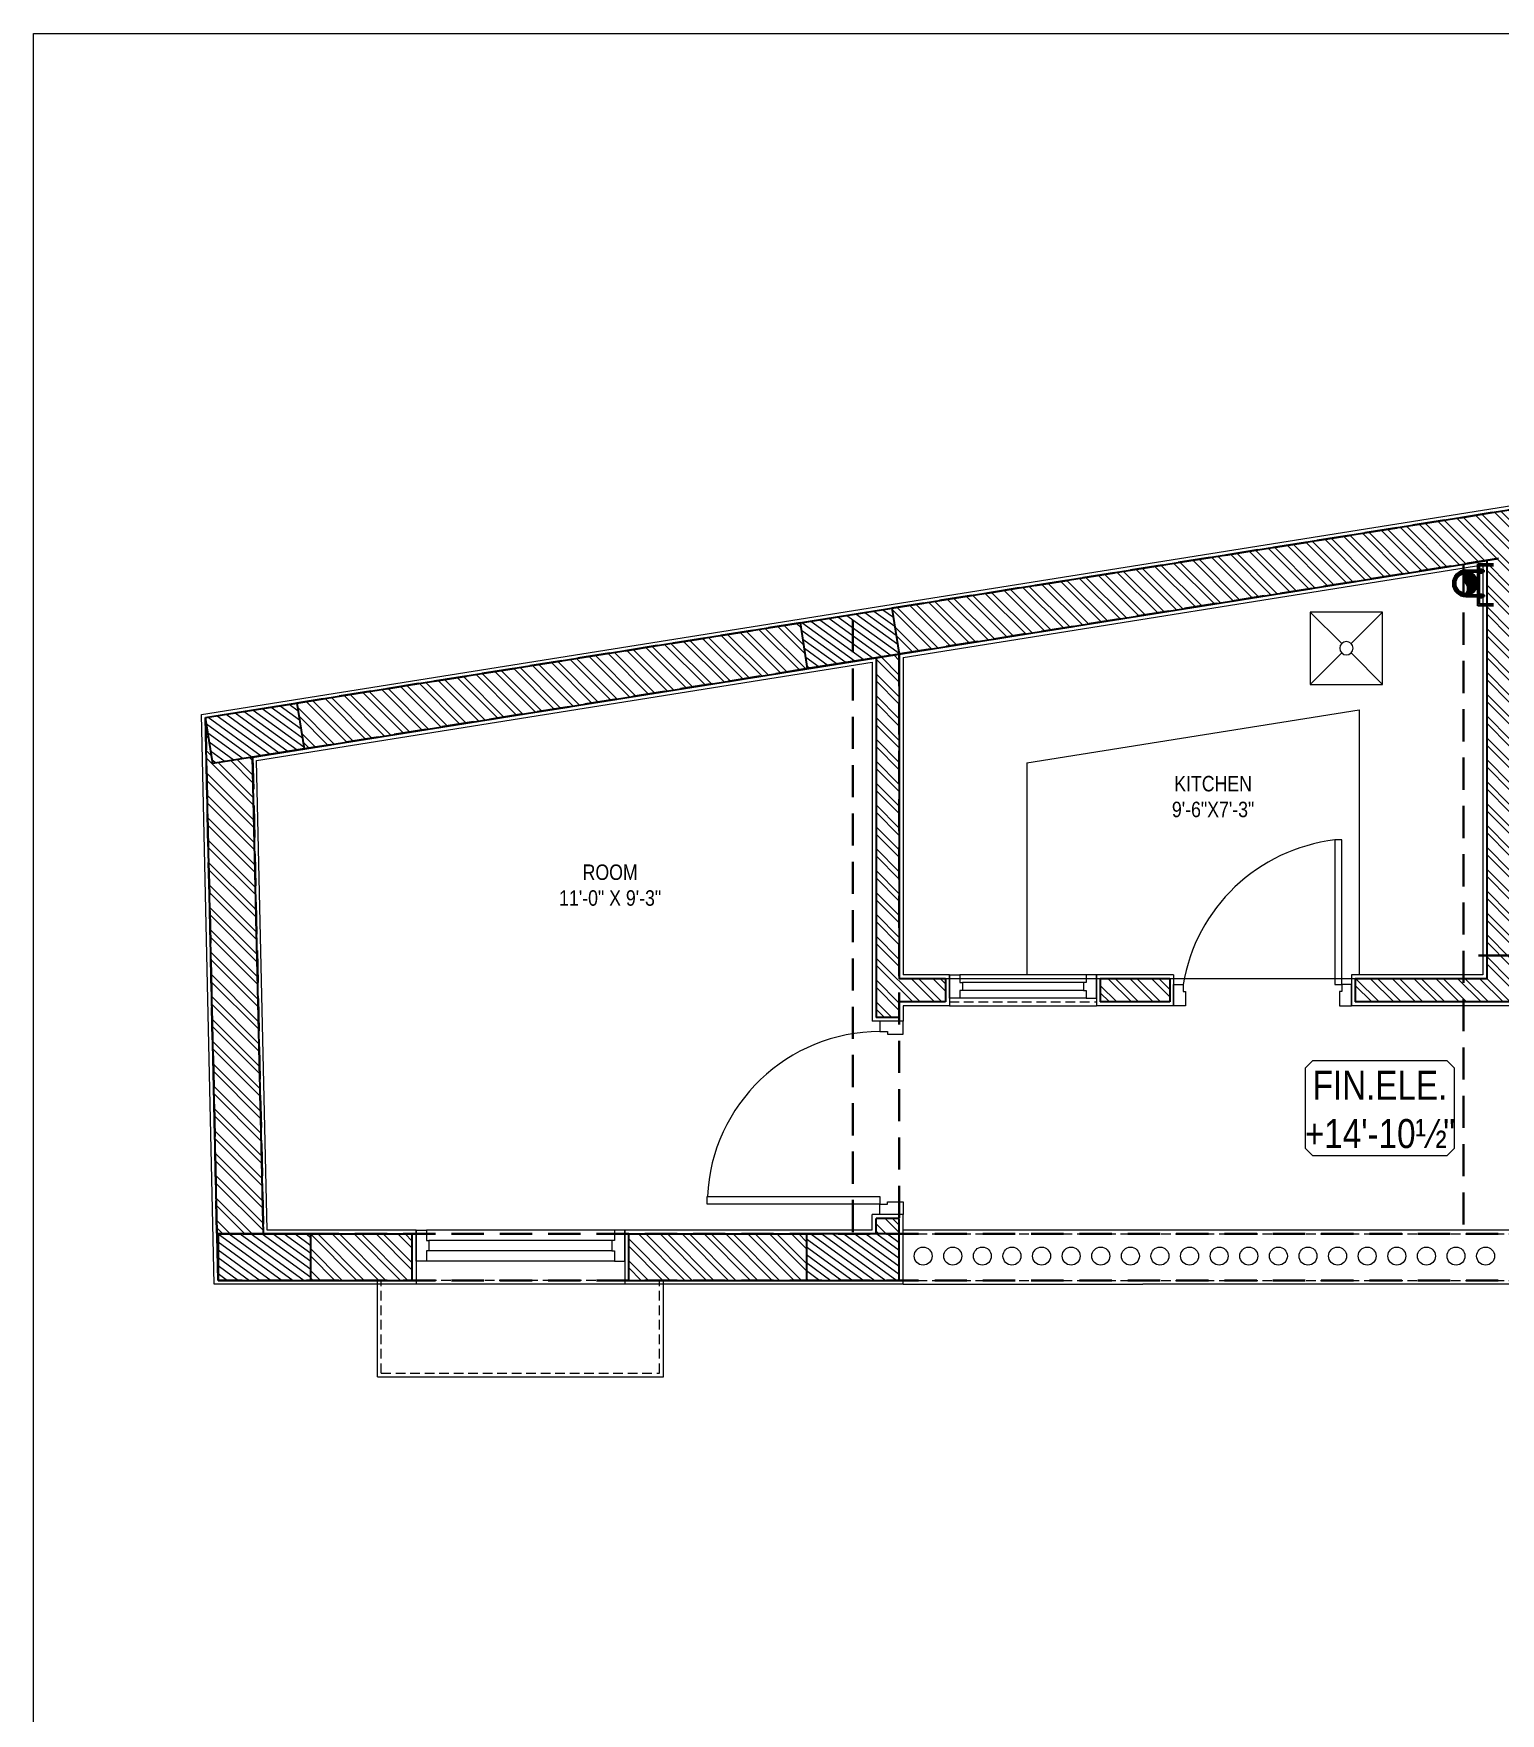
# Model space of a CAD drawing. Header units: inches. Extents: x -189347 to -188565, y -48525 to -47011.
# Drawn here: x -189346.7 to -189062, y -47336.4 to -47010.5 of the extents above; entities that cross this region are included whole.
import ezdxf

# ---------------------------------------------------------------- set-up
doc = ezdxf.new("R2010")
doc.units = ezdxf.units.IN
doc.header["$LTSCALE"] = 25
doc.header["$MEASUREMENT"] = 0
doc.linetypes.add('DASHED2', pattern=[0.375, 0.25, -0.125])
doc.layers.get('0').update_dxf_attribs({"lineweight": 0})
for name, color, linetype, lineweight in [('COLUMN', 1, 'Continuous', 30), ('COLUMNHATCH', 8, 'Continuous', 0), ('CWS', 180, 'Continuous', 18), ('elevation', 6, 'Continuous', 9), ('hidden', 7, 'DASHED2', 5), ('LVL.', 214, 'Continuous', 13), ('PLASTER LINE', 1, 'Continuous', 5), ('PP--BEAM', 104, 'DASHED2', 40), ('PP-KITCHEN 1', 5, 'Continuous', 9), ('PP-OUTER', 180, 'Continuous', 18), ('PP-WALL', 7, 'Continuous', 30), ('SANITARY', 212, 'Continuous', 5), ('sechatch', 8, 'Continuous', 0), ('SH - ANGLE SUPPORT', 7, 'Continuous', 30), ('TEXT', 7, 'Continuous', 13), ('WIN', 22, 'Continuous', 0), ('wwp', 3, 'Continuous', 20)]:
    doc.layers.add(name, color=color, linetype=linetype, lineweight=lineweight)
doc.layers.add('SH- WWP', color=92, linetype='Continuous')
doc.styles.add('RAJ', font='Arial Narrow.ttf')
pattern_1 = [(144.0500546287213, (1408.373703062563, -2979.542852115163), (-0.7338478202626239, -1.011912731758918), [])]

# ---------------------------------------------------------------- blocks, each defined once
blk = doc.blocks.new('BGJ')
at = {"layer": 'SANITARY', "ltscale": 30}
for p, q in [((-182139.6266203189, -47404.21461824173), (-182133.539386323, -47410.30185223762)), ((-182139.6266203189, -47404.21461824172), (-182133.539386323, -47410.3018522376)), ((-182125.6266203189, -47404.21461824173), (-182131.7138543147, -47410.30185223762)), ((-182125.6266203189, -47404.21461824172), (-182131.7138543148, -47410.3018522376)), ((-182133.539386323, -47412.12738424584), (-182139.6266203189, -47418.21461824172)), ((-182133.539386323, -47412.12738424584), (-182139.6266203189, -47418.21461824172)), ((-182131.7138543147, -47412.12738424584), (-182125.6266203189, -47418.21461824172)), ((-182131.7138543148, -47412.12738424584), (-182125.6266203189, -47418.21461824172))]:
    blk.add_line(p, q, dxfattribs=at)
for points in [[(-182139.6266203189, -47404.21461824173), (-182125.6266203189, -47404.21461824173), (-182125.6266203189, -47418.21461824172), (-182139.6266203189, -47418.21461824172)], [(-182139.6266203189, -47404.21461824172), (-182125.6266203189, -47404.21461824172), (-182125.6266203189, -47418.21461824172), (-182139.6266203189, -47418.21461824172)]]:
    blk.add_lwpolyline(points, close=True, dxfattribs=at)
for centre in [(-182132.6266203189, -47411.21461824173), (-182132.6266203189, -47411.21461824172)]:
    blk.add_circle(centre, 1.290846062300261, dxfattribs=at)
blk = doc.blocks.new('door')
at = {"layer": 'WIN'}
for points in [[(-188890.4491238233, -47194.61745093694), (-188890.4491238233, -47164.11745093689), (-188891.9491238233, -47164.11745093689), (-188891.9491238233, -47194.61745093694)], [(-188925.9491238234, -47194.61745093905), (-188923.9491238234, -47194.61745093905), (-188923.9491238234, -47196.11745093905), (-188923.4491238235, -47196.11745093905), (-188923.4491238235, -47199.11745093911), (-188923.9491238234, -47199.11745093911), (-188923.9491238234, -47199.11745093911), (-188925.9491238234, -47199.11745093911)], [(-188888.4491238233, -47194.61745093694), (-188890.4491238233, -47194.61745093694), (-188890.4491238233, -47196.11745093694), (-188890.9491238233, -47196.11745093694), (-188890.9491238233, -47199.11745093697), (-188890.4491238233, -47199.11745093697), (-188890.4491238233, -47199.11745093697), (-188888.4491238233, -47199.11745093697)]]:
    blk.add_lwpolyline(points, close=True, dxfattribs=at)
blk.add_arc((-188887.6496071034, -47200.7008141754), 36.80573626990833, 96.70840820480994, 170.4863239469555, dxfattribs=at)
blk = doc.blocks.new('*X11')
at = {"color": 0}
for p, q in [((113.6040440224238, 341.4692042597887), (113.7240518539459, 341.5892120913109)), ((113.7279130090329, 341.4162965511011), (114.3176786467903, 342.0060621888587)), ((113.8423566890578, 341.3539635358294), (114.318169125598, 341.8297759723697)), ((113.9481308900426, 341.2829610415177), (114.3186596044057, 341.6534897558808)), ((114.0456951115147, 341.2037485676931), (114.3191500832134, 341.4772035393918)), ((114.1352787081868, 341.1165554690687), (114.3196405620211, 341.3009173229029)), ((114.2169109186877, 341.0214109842728), (114.3201310408288, 341.1246311064139)), ((114.2904245531791, 340.9181479234677), (114.3206215196365, 340.948344889925))]:
    blk.add_line(p, q, dxfattribs=at)
blk = doc.blocks.new('wwp')
at = {"layer": 'SH- WWP', "lineweight": 30}
h = blk.add_hatch(color=256, dxfattribs=at)
edge = h.paths.add_edge_path()
edge.add_ellipse((-188963.3754563629, -47122.30950436633), major_axis=(1.131884257421873, -1.131884257421873), ratio=1, start_angle=96.33861705337148, end_angle=173.6613829472612, ccw=False)
edge.add_ellipse((-188964.3754563629, -47121.05957479056), major_axis=(-1.414213562374951, -1.414213562374951), ratio=0.9999999999973742, start_angle=-44.99999999948568, end_angle=134.9999999993352, ccw=False)
edge.add_ellipse((-188965.3754563629, -47119.80964521479), major_axis=(-1.131884257421873, -1.131884257421873), ratio=1, start_angle=6.338617053256482, end_angle=83.6613829472612)
at = {"layer": 'SH - ANGLE SUPPORT'}
for p, q in [((-188966.945100589, -47121.00102040143, -967.949206592016), (-188966.9451005889, -47123.36744830938, -967.949206592016)), ((-188966.9451005889, -47121.7496627559, -967.949206592016), (-188966.625100589, -47121.7496627559, -967.949206592016)), ((-188966.945100589, -47121.7496627559, -967.949206592016), (-188966.625100589, -47121.7496627559, -967.949206592016)), ((-188966.6154823462, -47122.23079238151, -967.949206592016), (-188966.9354823462, -47122.23079238151, -967.949206592016)), ((-188966.6154823462, -47122.23079238151, -967.949206592016), (-188966.9354823462, -47122.23079238151, -967.949206592016)), ((-188966.625100589, -47121.0768013093, -967.949206592016), (-188966.625100589, -47123.36744830938, -967.949206592016)), ((-188962.1354531934, -47122.23079238151, -967.949206592016), (-188961.8154531934, -47122.23079238151, -967.949206592016)), ((-188962.1258349506, -47121.0768013093, -967.949206592016), (-188962.1258349506, -47123.36744830938, -967.949206592016)), ((-188961.8058349506, -47121.7496627559, -967.949206592016), (-188962.1258349506, -47121.7496627559, -967.949206592016)), ((-188961.8058349506, -47121.00102040143, -967.949206592016), (-188961.8058349507, -47123.36744830938, -967.949206592016)), ((-188967.1687652276, -47123.66238844802, -967.949206592016), (-188967.1687652276, -47123.72282921278, -967.949206592016)), ((-188967.1687652276, -47123.72282921278, -967.949206592016), (-188967.1360786725, -47123.75551576802, -967.949206592016)), ((-188966.4341225053, -47123.75551576802, -967.949206592016), (-188967.1360786725, -47123.75551576802, -967.949206592016)), ((-188967.1315142996, -47123.76039828241, -967.949206592016), (-188967.1315142996, -47124.10291341733, -967.949206592016)), ((-188967.1315142996, -47124.10291341733, -967.949206592016), (-188967.0570124436, -47124.1774152733, -967.949206592016)), ((-188966.5135068758, -47124.1774152733, -967.949206592016), (-188967.0570124436, -47124.1774152733, -967.949206592016)), ((-188966.9452954529, -47124.54103884092, -967.949206592016), (-188966.8926726456, -47124.59366164822, -967.949206592016)), ((-188966.9452596596, -47124.54107463412, -967.949206592016), (-188966.9452596596, -47124.1774152733, -967.949206592016)), ((-188966.8928853954, -47123.75551576802, -967.949206592016), (-188966.8928853954, -47124.0257062045, -967.949206592016)), ((-188966.677882467, -47124.59366164822, -967.949206592016), (-188966.8926726456, -47124.59366164822, -967.949206592016)), ((-188966.6252596597, -47124.54103884092, -967.949206592016), (-188966.677882467, -47124.59366164822, -967.949206592016)), ((-188966.6776344645, -47124.02628598741, -967.949206592016), (-188966.6776344645, -47123.75551576802, -967.949206592016)), ((-188966.6252596597, -47124.54103884092, -967.949206592016), (-188966.6252596597, -47124.1774152733, -967.949206592016)), ((-188966.4390050198, -47124.10291341733, -967.949206592016), (-188966.5135068758, -47124.1774152733, -967.949206592016)), ((-188966.4014359502, -47123.7228292129, -967.949206592016), (-188966.4390050198, -47123.76039828241, -967.949206592016)), ((-188966.4390050198, -47123.76039828241, -967.949206592016), (-188966.4390050198, -47124.10291341733, -967.949206592016)), ((-188966.4014359502, -47123.66238844802, -967.949206592016), (-188966.4014359502, -47123.7228292129, -967.949206592016)), ((-188962.3492697575, -47123.66238844802, -967.949206592016), (-188962.3492697575, -47123.7228292129, -967.949206592016)), ((-188962.3492697575, -47123.7228292129, -967.949206592016), (-188962.311700688, -47123.76039828241, -967.949206592016)), ((-188962.3165832024, -47123.75551576802, -967.949206592016), (-188961.6146270353, -47123.75551576802, -967.949206592016)), ((-188962.311700688, -47123.76039828241, -967.949206592016), (-188962.311700688, -47124.10291341733, -967.949206592016)), ((-188962.311700688, -47124.10291341733, -967.949206592016), (-188962.237198832, -47124.1774152733, -967.949206592016)), ((-188962.237198832, -47124.1774152733, -967.949206592016), (-188961.6936932641, -47124.1774152733, -967.949206592016)), ((-188962.1254460481, -47124.54103884092, -967.949206592016), (-188962.1254460481, -47124.1774152733, -967.949206592016)), ((-188962.1254460481, -47124.54103884092, -967.949206592016), (-188962.0728232407, -47124.59366164822, -967.949206592016)), ((-188962.0730712433, -47124.02628598741, -967.949206592016), (-188962.0730712433, -47123.75551576802, -967.949206592016)), ((-188962.0728232407, -47124.59366164822, -967.949206592016), (-188961.8580330622, -47124.59366164822, -967.949206592016)), ((-188961.8054102548, -47124.54103884092, -967.949206592016), (-188961.8580330622, -47124.59366164822, -967.949206592016)), ((-188961.8578203124, -47123.75551576802, -967.949206592016), (-188961.8578203124, -47124.0257062045, -967.949206592016)), ((-188961.8054460481, -47124.54107463412, -967.949206592016), (-188961.8054460481, -47124.1774152733, -967.949206592016)), ((-188961.6191914081, -47124.10291341733, -967.949206592016), (-188961.6936932641, -47124.1774152733, -967.949206592016)), ((-188961.6191914081, -47123.76039828241, -967.949206592016), (-188961.6191914081, -47124.10291341733, -967.949206592016)), ((-188961.5819404802, -47123.72282921278, -967.949206592016), (-188961.6146270353, -47123.75551576802, -967.949206592016)), ((-188961.5819404802, -47123.66238844802, -967.949206592016), (-188961.5819404802, -47123.72282921278, -967.949206592016))]:
    blk.add_line(p, q, dxfattribs=at)
at = {"layer": 'SH - ANGLE SUPPORT', "lineweight": 30, "ltscale": 30}
for centre, radius, start, end in [((-188964.3754677697, -47121.04750148591, -967.949206592016), 2.570053173803593, 1.03628795968503, 178.963712040315), ((-188964.3754677698, -47121.04744831231, -967.949206592016), 2.249999999973499, 359.1086964157475, 181.0351236707968)]:
    blk.add_arc(centre, radius, start, end, dxfattribs=at)
at = {"layer": 'SH - ANGLE SUPPORT', "extrusion": (0, 0, -1)}
for centre, major_axis, ratio, start_param, end_param in [((-188967.0861160703, -47121.9045271393, -967.949206592016), (0.5499938548614107, -0.5499938548614107), 0.9999999996759106, 0.1632660788664343, 0.609270106273636), ((-188967.0861160703, -47121.9045271393, -967.949206592016), (0.5499938548614107, -0.5499938548614107), 0.9999999996759106, 0.1632660788664343, 0.609270106273636), ((-188967.0861160703, -47122.15266536758, -967.949206592016), (0.5499938548614107, -0.5499938548614107), 0.9999999996759106, 0.1632660789402746, 0.609270106273636), ((-188967.0861160703, -47122.15266536758, -967.949206592016), (0.5499938548614107, -0.5499938548614107), 0.9999999996759106, 0.1632660789402746, 0.609270106273636), ((-188967.0861160703, -47122.38426073521, -967.949206592016), (0.5499938549968599, 0.5499938549968602), 0.9999999998192924, 1.734062405639007, 2.180066432960775), ((-188967.0861160703, -47122.38426073521, -967.949206592016), (0.5499938549968599, 0.5499938549968602), 0.9999999998192924, 1.734062405639007, 2.180066432960775), ((-188966.4053004505, -47123.39469327271, -967.949206592016), (0.7483036439644577, -0.7483036439644576), 0.9999999996438159, 3.391710508017021, 3.722963248071372), ((-188966.4053004506, -47123.39469327271, -967.949206592016), (0.7483036439644577, -0.7483036439644576), 0.9999999996438159, 3.391710507990375, 3.722963248033285), ((-188966.0770411424, -47123.3116237513, -967.949206592016), (0.6743739490639936, -0.6743739490639933), 0.9999995311078936, 3.304858807710485, 3.314800786631487), ((-188966.0770411425, -47123.3116237513, -967.949206592016), (0.6743739490639936, -0.6743739490639933), 0.9999995311078936, 3.304858807652745, 3.314800786631487), ((-188966.0770411424, -47123.5597619797, -967.949206592016), (0.6743742929851421, 0.6743742929851421), 0.9999995182274332, 4.875654982009986, 4.885596952081814), ((-188966.0770411425, -47123.5597619797, -967.949206592016), (0.6743742929851421, 0.6743742929851421), 0.9999995182274332, 4.875654981979875, 4.885596952051754), ((-188966.0770411424, -47123.79135734731, -967.949206592016), (0.6743742929851421, 0.6743742929851421), 0.9999995182274332, 4.875654982007505, 4.885596952079185), ((-188966.0770411425, -47123.79135734731, -967.949206592016), (0.6743742929851421, 0.6743742929851421), 0.9999995182274332, 4.875654981952245, 4.885596952019065), ((-188962.3223877957, -47123.95354966592, -967.949206592016), (0.1836427452739943, 0.1836427452739944), 0.9999999999368012, 1.061026314357026, 1.819612571944631), ((-188961.7050588159, -47124.10160628171, -967.949206592016), (0.32020012842279, 0.3202001284227902), 0.9999999999894763, 2.954778906754643, 3.562597790696368), ((-188961.7277062596, -47124.10509882719, -967.949206592016), (0.3609602731301515, -0.3609602731301514), 0.9999999993591624, 1.329768371843753, 1.678717008352351), ((-188961.7510131687, -47124.14397014401, -967.949206592016), (0.3609602733034912, -0.3609602733034912), 0.9999999989039782, 1.329768371948801, 1.608853964533869), ((-188961.6982802378, -47124.00442618001, -967.949206592016), (0.3174102309503291, 0.3174102309503292), 0.9999999999057578, 2.957247137274627, 3.531377346273586), ((-188961.8225734794, -47123.95354966592, -967.949206592016), (0.1836427452988981, -0.1836427452988981), 0.9999999997967158, 1.317026384795895, 2.080566339265138), ((-188961.6964346924, -47124.04949546111, -967.949206592016), (0.2498462547944095, 0.2498462547944096), 0.9999999997529783, 3.071035400084627, 3.556541279245475), ((-188962.0611753114, -47124.81752388892, -967.949206592016), (0.1705916081115296, -0.1705916081115296), 0.999999998305713, 4.117982481418323, 4.309006795710234), ((-188962.0259988087, -47124.63553641643, -967.949206592016), (0.0704988428573968, 0.0704988428573968), 0.9999999987001688, 5.845023447041205, 6.635131607456239), ((-188962.0036871641, -47124.66133378452, -967.949206592016), (0.1348098848379323, -0.1348098848379323), 0.9999999999832394, 4.157022774693521, 5.034816392605128), ((-188961.6054135555, -47123.80579111862, -967.949206592016), (0.3609602734330845, -0.3609602734330845), 0.9999999985248337, 1.329768372036687, 1.540798847705387), ((-188961.9955769743, -47124.55970017021, -967.949206592016), (0.1344147606365146, 0.1344147606365146), 0.999999999943205, 5.728383429126805, 6.607487426836458), ((-188962.0790531685, -47123.995972259, -967.949206592016), (0.1574100662167231, -0.1574100662167231), 0.9999999999492625, -0.6581166820825466, 0.1674448598593292), ((-188961.9738431372, -47124.55320004231, -967.949206592016), (0.1705916076887823, 0.1705916076887825), 0.9999999996600238, 5.688778807193481, 6.270402491376283), ((-188961.9155756982, -47124.4793448635, -967.949206592016), (0.1705916076496874, 0.1705916076496874), 0.999999999760294, 5.688778807289975, 5.971833700054205), ((-188961.6083353435, -47123.95354966592, -967.949206592016), (0.1836427452739944, -0.1836427452739943), 0.9999999999368008, 1.321980081508954, 2.080566339232767)]:
    blk.add_ellipse(centre, major_axis=major_axis, ratio=ratio, start_param=start_param, end_param=end_param, dxfattribs=at)
at = {"layer": 'SH - ANGLE SUPPORT'}
for centre, major_axis, ratio, start_param, end_param in [((-188962.345635089, -47123.39469327271, -967.949206592016), (-0.7483036439644577, -0.7483036439644576), 0.9999999996438159, 3.391710508020425, 3.722963248078924), ((-188962.6738943971, -47123.3116237513, -967.949206592016), (-0.6743739490639936, -0.6743739490639933), 0.9999995311078936, 3.304858807697911, 3.314800786619087), ((-188962.6738943971, -47123.5597619797, -967.949206592016), (-0.6743742929851421, 0.6743742929851421), 0.9999995182274332, 4.875654981909734, 4.885596952026206), ((-188962.6738943971, -47123.79135734731, -967.949206592016), (-0.6743742929851421, 0.6743742929851421), 0.9999995182274332, 4.875654981904773, 4.885596952026206), ((-188961.6648194693, -47121.9045271393, -967.949206592016), (-0.5499938548614107, -0.5499938548614107), 0.9999999996759106, 0.1632660789033545, 0.6092701062675655), ((-188961.6648194693, -47122.15266536758, -967.949206592016), (-0.5499938548614107, -0.5499938548614107), 0.9999999996759106, 0.1632660789033545, 0.609270106273636), ((-188961.6648194693, -47122.38426073521, -967.949206592016), (-0.5499938549968599, 0.5499938549968602), 0.9999999998192924, 1.734062405642048, 2.18006643292402), ((-188967.1423703642, -47123.95354966592, -967.949206592016), (-0.1836427452739944, -0.1836427452739943), 0.9999999999368008, 1.321980081508954, 2.080566339232767), ((-188966.8351300095, -47124.4793448635, -967.949206592016), (-0.1705916076496874, 0.1705916076496874), 0.999999999760294, 5.688778807306168, 5.971833700054205), ((-188966.7768625706, -47124.55320004231, -967.949206592016), (-0.1705916076887824, 0.1705916076887824), 0.9999999996600238, 5.688778807161095, 6.270402491256428), ((-188966.7551287335, -47124.55970017021, -967.949206592016), (-0.1344147606365146, 0.1344147606365146), 0.999999999943205, 5.728383428940758, 6.607487426932795), ((-188966.7470185436, -47124.66133378452, -967.949206592016), (-0.1348098848379323, -0.1348098848379323), 0.9999999999832394, 4.157022774644297, 5.034816392267177), ((-188966.6716525393, -47123.995972259, -967.949206592016), (-0.1574100662167231, -0.1574100662167231), 0.9999999999492625, -0.6581166819626016, 0.1674448601924983), ((-188967.1452921522, -47123.80579111862, -967.949206592016), (-0.3609602734330845, -0.3609602734330845), 0.9999999985248337, 1.329768371967712, 1.540798847705387), ((-188967.0542710154, -47124.04949546111, -967.949206592016), (-0.2498462547944095, 0.2498462547944096), 0.9999999997529783, 3.07103540007882, 3.556541279278682), ((-188966.724706899, -47124.63553641643, -967.949206592016), (-0.0704988428573968, 0.0704988428573968), 0.9999999987001688, 5.845023447041205, 6.635131607442305), ((-188967.05242547, -47124.00442618001, -967.949206592016), (-0.3174102309503291, 0.3174102309503292), 0.9999999999057578, 2.957247137274627, 3.531377346261267), ((-188966.9281322283, -47123.95354966592, -967.949206592016), (-0.1836427452988981, -0.1836427452988981), 0.9999999997967158, 1.31702638456285, 2.080566339341388), ((-188967.0456468918, -47124.10160628171, -967.949206592016), (-0.32020012842279, 0.3202001284227902), 0.9999999999894763, 2.954778906754643, 3.562597790826818), ((-188966.6895303963, -47124.81752388892, -967.949206592016), (-0.1705916081115296, -0.1705916081115296), 0.999999998305713, 4.117982481585826, 4.309006795868541), ((-188967.0229994481, -47124.10509882719, -967.949206592016), (-0.3609602731301515, -0.3609602731301514), 0.9999999993591624, 1.329768371829679, 1.678717008386833), ((-188966.9996925391, -47124.14397014401, -967.949206592016), (-0.3609602733034912, -0.3609602733034912), 0.9999999989039782, 1.329768372004166, 1.608853964503214), ((-188966.4283179121, -47123.95354966592, -967.949206592016), (-0.1836427452739943, 0.1836427452739944), 0.9999999999368012, 1.061026314264988, 1.819612572026533)]:
    blk.add_ellipse(centre, major_axis=major_axis, ratio=ratio, start_param=start_param, end_param=end_param, dxfattribs=at)
at = {"layer": 'SH- WWP', "lineweight": 30}
for radius in [2.25, 2]:
    blk.add_circle((-188964.3754563629, -47121.05957479056, -967.949206592016), radius, dxfattribs=at)
for centre, start, end in [((-188965.3754563629, -47119.80964521479, -967.949206592016), 231.3386170536718, 308.6613829463283), ((-188963.3754563629, -47122.30950436633, -967.949206592016), 51.33861705367175, 128.6613829463282)]:
    blk.add_arc(centre, 1.600726067880088, start, end, dxfattribs=at)
at = {"layer": 'SH - ANGLE SUPPORT', "extrusion": (0, 0, -1)}
for p, xscale, yscale, zscale, rotation in [((188903.3122304656, -47102.88462784322, 967.949206592016), 0.1862546400225255, 0.1862546400225255, -0.1862546400003328, 270), ((188903.0444702547, -47102.8852076261, 967.949206592016), 0.1862546400225255, 0.1862546400225255, -0.1862546400003328, 270), ((189025.706235453, -47102.8852076261, 967.949206592016), -0.1862546400225255, 0.1862546399643179, -0.1862546400225255, 89.99999999999997), ((189025.4384752421, -47102.88462784322, 967.949206592016), -0.1862546400225255, 0.1862546399643179, -0.1862546400225255, 89.99999999999997)]:
    blk.add_blockref('*X11', p, dxfattribs=dict(at, xscale=xscale, yscale=yscale, zscale=zscale, rotation=rotation))
blk = doc.blocks.new('window.')
at = {"layer": 'WIN'}
for p, q in [((-189142.4491238229, -47193.11745093916), (-189166.949123823, -47193.11745093919)), ((-189142.9491238229, -47194.61745093916), (-189166.449123823, -47194.61745093919)), ((-189142.4491238229, -47197.61745093916), (-189166.949123823, -47197.61745093919)), ((-189142.9491238229, -47196.11745093916), (-189166.449123823, -47196.11745093919))]:
    blk.add_line(p, q, dxfattribs=at)
for points in [[(-189168.949123823, -47197.61745093919), (-189168.949123823, -47193.11745093919), (-189166.949123823, -47193.11745093919), (-189166.949123823, -47194.61745093919), (-189166.449123823, -47194.61745093919), (-189166.449123823, -47196.11745093919), (-189166.949123823, -47196.11745093919), (-189166.949123823, -47197.61745093919)], [(-189140.4491238229, -47197.61745093916), (-189140.4491238229, -47193.11745093916), (-189142.4491238229, -47193.11745093916), (-189142.4491238229, -47194.61745093916), (-189142.9491238229, -47194.61745093916), (-189142.9491238229, -47196.11745093916), (-189142.4491238229, -47196.11745093916), (-189142.4491238229, -47197.61745093916)]]:
    blk.add_lwpolyline(points, close=True, dxfattribs=at)

msp = doc.modelspace()

# ---------------------------------------------------------------- hatches: boundary and pattern name
at = {"layer": 'COLUMNHATCH', "ltscale": 5}
h = msp.add_hatch(dxfattribs=at)
h.set_pattern_fill('ANSI31', color=256, scale=10, angle=99.05005462872136, style=0)
h.set_pattern_definition(pattern_1)
h.paths.add_polyline_path([(-189197.8907226271, -47124.82013586679), (-189180.1147992326, -47121.98878504958), (-189178.699123824, -47130.87674674713), (-189196.4750472185, -47133.70809756436)])
h = msp.add_hatch(dxfattribs=at)
h.set_pattern_fill('ANSI31', color=256, scale=10, angle=99.05005462872136, style=0)
h.set_pattern_definition(pattern_1)
h.paths.add_polyline_path([(-189313.3405721193, -47143.20899918235), (-189295.5646487248, -47140.37764836513), (-189294.1489733161, -47149.26561006269), (-189311.9248967107, -47152.09696087992)])
h = msp.add_hatch(dxfattribs=at)
h.set_pattern_fill('ANSI31', color=256, scale=10, angle=99.05005462872136, style=0)
h.set_pattern_definition(pattern_1)
h.paths.add_polyline_path([(-189310.8778975503, -47252.36745093277), (-189292.8778975509, -47252.36745093286), (-189292.8778975509, -47243.36745093286), (-189310.8778975503, -47243.36745093277)])
h = msp.add_hatch(dxfattribs=at)
h.set_pattern_fill('ANSI31', color=256, scale=10, angle=99.05005462872136, style=0)
h.set_pattern_definition(pattern_1)
h.paths.add_polyline_path([(-189196.6991238235, -47252.36745093924), (-189178.699123824, -47252.36745093931), (-189178.699123824, -47243.36745093931), (-189196.6991238235, -47243.36745093922)])
at = {"layer": 'sechatch', "ltscale": 30}
h = msp.add_hatch(dxfattribs=at)
h.set_pattern_fill('ANSI32,_O', color=256, scale=8, angle=270)
h.set_pattern_definition([(315, (-189080.0713511088, -47195.38941711529), (2.121320343559643, 2.121320343559641), []), (315, (-189080.0713511088, -47196.80363067529), (2.121320343559643, 2.121320343559641), [])])
h.paths.add_polyline_path([(-189069.1991238234, -47193.86745093922), (-189090.1991238233, -47193.86745093922), (-189090.1991238233, -47198.36745093922), (-189069.1991238234, -47198.36745093922)], flags=17)
h.paths.add_polyline_path([(-188986.4750472186, -47100.25927702892), (-188987.8907226272, -47091.37131533135), (-189180.114799232, -47121.98878504944), (-189178.6991238234, -47130.87674674699), (-189064.6991238234, -47112.7188155996), (-189064.6991238234, -47193.86745093922), (-189069.1991238234, -47193.86745093922), (-189069.1991238234, -47198.36745093922), (-189060.1991238234, -47198.36745093922), (-189060.1991238233, -47112.00205515957)])
h.paths.add_polyline_path([(-189196.4750472187, -47133.70809756359), (-189197.8907226273, -47124.82013586602), (-189295.5646487241, -47140.37764836567), (-189294.1489733154, -47149.26561006324)])
h.paths.add_polyline_path([(-189139.6991238235, -47193.86745093921), (-189139.6991238235, -47198.36745093924), (-189126.1991238234, -47198.36745093922), (-189126.1991238234, -47193.86745093922)])
h.paths.add_polyline_path([(-189169.699123823, -47198.36745093922), (-189169.699123823, -47193.86745093919), (-189178.6991238234, -47193.86745093919), (-189178.6991238234, -47130.87674674706), (-189183.1991238233, -47131.59350718723), (-189183.1991238233, -47201.36745093922), (-189178.6991238232, -47201.36745093922), (-189178.6991238232, -47198.36745093922)])
h = msp.add_hatch(dxfattribs=at)
h.set_pattern_fill('ANSI32,_O', color=256, scale=8, angle=270)
h.set_pattern_definition([(315, (-189283.7547424334, -47246.91198110897), (2.121320343559643, 2.121320343559641), []), (315, (-189283.7547424334, -47248.32619466897), (2.121320343559643, 2.121320343559641), [])])
h.paths.add_polyline_path([(-189273.1991238233, -47243.36745093922), (-189292.8778975503, -47243.36745093922), (-189292.8778975503, -47252.36745093922), (-189273.1991238233, -47252.36745093922)])
h.paths.add_polyline_path([(-189304.1656471626, -47150.8610668528), (-189311.9248967107, -47152.09696087983), (-189313.3405721193, -47143.20899918226), (-189311.0809424889, -47243.36745093286), (-189302.0786523776, -47243.36745093286)])
h.paths.add_polyline_path([(-188880.4491238233, -47244.61745093922), (-188969.9491238234, -47244.61745093919), (-188969.9491238234, -47246.61745093919), (-188880.4491238233, -47246.61745093921)])
h.paths.add_polyline_path([(-188879.9491238233, -47243.36745093922), (-188970.4491238234, -47243.36745093922), (-188970.4491238234, -47244.61745093919), (-188969.9491238234, -47244.61745093919), (-188880.4491238233, -47244.61745093922), (-188879.9491238233, -47244.61745093922)])
h.paths.add_polyline_path([(-188877.9491238234, -47243.36745093922), (-188879.9491238233, -47243.36745093922), (-188879.9491238233, -47244.61745093922), (-188880.4491238233, -47244.61745093922), (-188880.4491238233, -47246.61745093921), (-188879.9491238233, -47246.61745093921), (-188879.9491238233, -47248.61745093922), (-188877.9491238234, -47248.61745093922)])
h.paths.add_polyline_path([(-188877.1991238233, -47243.36745093922), (-188877.9491238234, -47243.36745093922), (-188877.9491238234, -47248.61745093922), (-188877.9491238234, -47252.36745093922), (-188877.1991238233, -47252.36745093922)])
h.paths.add_polyline_path([(-188823.1991238234, -47243.36745093922), (-188823.9491238233, -47243.36745093922), (-188823.9491238233, -47252.36745093922), (-188823.1991238234, -47252.36745093922)])
h.paths.add_polyline_path([(-188820.6991238234, -47244.61745093916), (-188821.1991238234, -47244.61745093916), (-188821.1991238234, -47243.36745093922), (-188823.1991238234, -47243.36745093922), (-188823.1991238234, -47248.61745093916), (-188821.1991238234, -47248.61745093916), (-188821.1991238234, -47246.61745093916), (-188820.6991238234, -47246.61745093916)])
h.paths.add_polyline_path([(-188724.1991238234, -47243.36745093922), (-188728.6991238234, -47243.36745093922), (-188728.6991238234, -47248.61745093922), (-188728.6991238234, -47252.36745093922), (-188724.1991238234, -47252.36745093922)])
h.paths.add_polyline_path([(-188845.6991238233, -47252.36745093924), (-188845.6991238233, -47243.36745093922), (-188860.6991238233, -47243.36745093922), (-188860.6991238233, -47238.86745093921), (-188865.1991238233, -47238.86745093921), (-188865.1991238233, -47243.36745093922), (-188877.1991238233, -47243.36745093922), (-188877.1991238233, -47252.36745093922)])
h.paths.add_polyline_path([(-188827.6991238233, -47243.36745093922), (-188827.6991238233, -47252.36745093922), (-188823.9491238233, -47252.36745093922), (-188823.9491238233, -47243.36745093922)])
h.paths.add_polyline_path([(-188968.6991238235, -47246.61745093919), (-188968.6991238235, -47248.61745093919), (-188879.9491238233, -47248.61745093922), (-188879.9491238233, -47246.61745093921)])
h.paths.add_polyline_path([(-188968.6991238235, -47248.61745093919), (-188968.6991238235, -47252.36745093916), (-188877.9491238234, -47252.36745093916), (-188877.9491238234, -47248.61745093922)])
h.paths.add_polyline_path([(-189196.6991238235, -47252.36745093924), (-189196.6991238235, -47243.36745093921), (-189231.1991238233, -47243.36745093922), (-189231.1991238233, -47252.36745093922)])
h.paths.add_polyline_path([(-189183.1991238233, -47243.36745093922), (-189178.6991238232, -47243.36745093931), (-189178.6991238232, -47240.36745093927), (-189183.1991238233, -47240.36745093927)])
h.paths.add_polyline_path([(-188758.6991238234, -47252.36745093916), (-188758.6991238234, -47248.61745093919), (-188823.1991238234, -47248.61745093916), (-188823.1991238234, -47252.36745093916)])
h.paths.add_polyline_path([(-188758.6991238234, -47248.61745093921), (-188758.6991238234, -47246.61745093919), (-188821.1991238234, -47246.61745093916), (-188821.1991238234, -47248.61745093916)])
h.paths.add_polyline_path([(-188758.6991238234, -47246.61745093921), (-188758.6991238234, -47244.61745093919), (-188820.6991238234, -47244.61745093916), (-188820.6991238234, -47246.61745093916)])
h.paths.add_polyline_path([(-188758.6991238234, -47244.61745093919), (-188758.6991238234, -47243.36745093922), (-188821.1991238234, -47243.36745093922), (-188821.1991238234, -47244.61745093916)])

# ---------------------------------------------------------------- linework, layer by layer
at = {"layer": 'COLUMN'}
for points in [[(-189197.8907226272, -47124.82013586671), (-189180.114799232, -47121.98878504949), (-189178.6991238234, -47130.87674674706), (-189196.4750472186, -47133.70809756427)], [(-189196.6991238235, -47252.36745093931), (-189178.6991238235, -47252.36745093931), (-189178.6991238235, -47243.36745093931), (-189196.6991238235, -47243.36745093931)]]:
    msp.add_lwpolyline(points, close=True, dxfattribs=at)
at = {"layer": 'COLUMN', "elevation": 18.937099490897}
for points in [[(-189313.3405721193, -47143.20899918226), (-189295.5646487242, -47140.37764836506), (-189294.1489733155, -47149.26561006261), (-189311.9248967107, -47152.09696087983)], [(-189310.8778975503, -47252.36745093286), (-189292.8778975503, -47252.36745093286), (-189292.8778975503, -47243.36745093286), (-189310.8778975503, -47243.36745093286)]]:
    msp.add_lwpolyline(points, close=True, dxfattribs=at)
at = {"layer": 'elevation'}
for p, q in [((-189153.9491238234, -47151.99655351834, 18.937099490897), (-189089.4491238234, -47141.72298721127, 18.937099490897)), ((-189089.4491238234, -47141.72298721127), (-189089.4491238234, -47193.11745093919)), ((-189153.9491238234, -47151.99655351834), (-189153.9491238234, -47193.11745093925)), ((-189168.949123823, -47199.11745093922), (-189140.4491238235, -47199.11745093922)), ((-189131.4491238232, -47242.61745093921), (-189177.9491238232, -47242.61745093921)), ((-188987.4491238235, -47242.61745093921), (-189131.4491238232, -47242.61745093921)), ((-189279.9491238233, -47271.11745093922), (-189279.9491238233, -47252.36745093924)), ((-189231.9491238233, -47253.11745093921), (-189272.4491238232, -47253.11745093921)), ((-189224.4491238233, -47271.11745093922), (-189224.4491238233, -47252.36745093922)), ((-189177.9491238232, -47253.11745093921), (-189131.4491238232, -47253.11745093921)), ((-188987.4491238235, -47253.11745093921), (-189131.4491238232, -47253.11745093921)), ((-189279.9491238233, -47271.11745093922), (-189224.4491238233, -47271.11745093922))]:
    msp.add_line(p, q, dxfattribs=at)
for centre in [(-189174.061978401, -47247.65818424023), (-189168.3175271082, -47247.65818424023), (-189162.5730758154, -47247.65818424023), (-189156.8286245227, -47247.65818424023), (-189151.0841732299, -47247.65818424023), (-189151.0841732299, -47247.65818424023), (-189145.3397219372, -47247.65818424023), (-189139.5952706444, -47247.65818424023), (-189133.8508193517, -47247.65818424023), (-189128.1063680589, -47247.65818424023), (-189128.1063680589, -47247.65818424023), (-189122.3619167661, -47247.65818424023), (-189116.6174654734, -47247.65818424023), (-189110.8730141806, -47247.65818424023), (-189105.1285628878, -47247.65818424023), (-189105.1285628878, -47247.65818424023), (-189099.3841115951, -47247.65818424023), (-189093.6396603023, -47247.65818424023), (-189087.8952090096, -47247.65818424023), (-189082.1507577168, -47247.65818424023), (-189082.1507577168, -47247.65818424023), (-189076.4063064241, -47247.65818424023), (-189070.6618551313, -47247.65818424023), (-189064.9174038385, -47247.65818424023)]:
    msp.add_circle(centre, 1.741300495807081, dxfattribs=at)
at = {"layer": 'hidden', "ltscale": 0.3}
for p, q in [((-189168.949123823, -47198.36745093922), (-189140.4491238235, -47198.36745093922)), ((-189177.9491238235, -47243.36745094423, -14.79757500713594), (-189131.4491238235, -47243.36745094423, -14.79757500713594)), ((-189130.6991238232, -47243.36745093922), (-188986.6991238235, -47243.36745093922)), ((-189279.1991238232, -47270.36745093922), (-189279.1991238232, -47252.36745093924)), ((-189231.9491238233, -47252.36745093922), (-189272.4491238232, -47252.36745093922)), ((-189225.1991238233, -47270.36745093922), (-189225.1991238233, -47252.36745093922)), ((-189177.9491238232, -47252.36745093922), (-189131.4491238232, -47252.36745093922)), ((-189130.6991238232, -47252.36745093922), (-188986.6991238235, -47252.36745093922)), ((-189279.1991238232, -47270.36745093922), (-189225.1991238233, -47270.36745093922))]:
    msp.add_line(p, q, dxfattribs=at)
at = {"layer": 'LVL.', "ltscale": 30}
msp.add_lwpolyline([(-189098.4202027246, -47209.72551641388), (-189072.4148843636, -47209.72551641388), (-189070.9952707699, -47211.14513000762), (-189070.9952707699, -47226.77343573763), (-189072.4148843636, -47228.19304933136), (-189098.4202027246, -47228.19304933136), (-189099.8398163185, -47226.77343573763), (-189099.8398163185, -47211.14513000762)], close=True, dxfattribs=at)
at = {"layer": 'PLASTER LINE', "ltscale": 30}
for p, q in [((-189314.105149199, -47142.57132687636, 18.937099490897), (-188967.9491238235, -47087.43556130601, 18.937099490897)), ((-189177.9491238235, -47131.51674089161, 18.937099490897), (-189065.4491238234, -47113.5977298909, 18.937099490897)), ((-189065.4491238234, -47113.5977298909), (-189065.4491238234, -47193.11745093919)), ((-189303.4010700828, -47151.49873915899, 18.937099490897), (-189183.9491238233, -47132.47242147827, 18.937099490897)), ((-189183.9491238233, -47132.47242147827), (-189183.9491238234, -47202.11745093922)), ((-189177.9491238235, -47131.51674089161), (-189177.9491238234, -47193.11745093927)), ((-189311.6111679813, -47253.11745093921, 18.937099490897), (-189314.105149199, -47142.57132687637, 18.937099490897)), ((-189301.3453819465, -47242.61745093921, 18.937099490897), (-189303.4010700828, -47151.49873915898, 18.937099490897)), ((-189168.9491238229, -47193.11745093919), (-189177.9491238234, -47193.11745093919)), ((-189168.949123823, -47193.11745093919), (-189168.949123823, -47199.11745093922)), ((-189125.4491238234, -47193.11745093921), (-189140.4491238235, -47193.11745093921)), ((-189140.4491238235, -47193.11745093919), (-189140.4491238235, -47199.11745093922)), ((-189125.4491238234, -47193.11745093921), (-189125.4491238234, -47199.11745093922)), ((-189065.4491238234, -47193.11745093919), (-189090.9491238233, -47193.11745093921)), ((-189090.9491238233, -47193.11745093921), (-189090.9491238233, -47199.11745093922)), ((-189177.9491238232, -47199.11745093922), (-189177.9491238232, -47202.11745093922)), ((-189168.9491238229, -47199.11745093922), (-189177.9491238232, -47199.11745093922)), ((-189125.4491238233, -47199.11745093922), (-189140.4491238235, -47199.11745093922)), ((-189059.4491238233, -47199.11745093922), (-189090.9491238233, -47199.11745093922)), ((-189177.9491238232, -47202.11745093922), (-189183.9491238233, -47202.11745093922)), ((-189183.9491238233, -47242.61745093921), (-189183.9491238233, -47239.61745093927)), ((-189177.9491238232, -47239.61745093927), (-189183.9491238233, -47239.61745093927)), ((-189177.9491238232, -47253.11745093921), (-189177.9491238232, -47239.61745093927)), ((-189272.4491238232, -47242.61745093921), (-189301.3453819465, -47242.61745093921)), ((-189272.4491238232, -47242.61745093921), (-189272.4491238232, -47253.11745093921)), ((-189183.9491238233, -47242.61745093921), (-189231.9491238233, -47242.61745093921)), ((-189231.9491238233, -47242.61745093921), (-189231.9491238233, -47253.11745093921)), ((-189272.4491238232, -47253.11745093921), (-189311.6111679814, -47253.11745093922)), ((-189177.9491238232, -47253.11745093921), (-189231.9491238233, -47253.11745093921))]:
    msp.add_line(p, q, dxfattribs=at)
at = {"layer": 'PP--BEAM'}
for p, q in [((-189097.5806499245, -47108.84273767739, 18.937099490897), (-189053.6227298138, -47101.84111586378, 18.937099490897)), ((-189180.1147992314, -47121.98878504958), (-189097.5806499246, -47108.84273767739, 18.93709949089566)), ((-189096.3447432133, -47117.75747461132, 18.937099490897), (-189052.1507907649, -47110.7201158832, 18.937099490897)), ((-189069.1991238228, -47113.43485916364), (-189069.1991238227, -47243.36745093932)), ((-189178.8788925201, -47130.90352198349), (-189096.3444545404, -47117.75928697082, 18.93709949089737)), ((-189197.8907226266, -47124.82013586612), (-189295.5646487234, -47140.37764836577, 18.937099490897)), ((-189187.6991238225, -47124.2781292561), (-189187.6991238225, -47243.36745093942)), ((-189178.6991238227, -47130.87674674716), (-189178.6991238226, -47240.36745093938)), ((-189196.4750472179, -47133.70809756436), (-189294.1489733149, -47149.2656100627, 18.937099490897)), ((-189313.3405721186, -47143.20899918239, 18.937099490897), (-189311.0809424881, -47243.36745093932, 18.937099490897)), ((-189304.1656471619, -47150.86106685289, 18.937099490897), (-189302.078652377, -47243.36745093294, 18.937099490897)), ((-189066.2943274087, -47189.3674509393), (-188970.1332109993, -47189.36745093932)), ((-188706.1991238227, -47243.36745093932), (-189311.0809424881, -47243.36745093932)), ((-188706.1991238227, -47252.36745093931), (-189310.8778975496, -47252.36745093931))]:
    msp.add_line(p, q, dxfattribs=at)
at = {"layer": 'PP-KITCHEN 1', "ltscale": 30}
msp.add_lwpolyline([(-189178.6991238227, -47130.87674674695), (-189064.6991238235, -47112.71881559962), (-189064.6991238234, -47193.86745093922), (-189178.6991238227, -47193.86745093922)], close=True, dxfattribs=at)
at = {"layer": 'PP-OUTER', "ltscale": 30}
msp.add_lwpolyline([(-189346.6754307623, -47010.51140030132), (-188625.6226868354, -47010.51140030132), (-188625.6226868354, -48524.6433076865), (-189346.6754307623, -48524.6433076865)], close=True, dxfattribs=at)
at = {"layer": 'PP-WALL', "ltscale": 10}
for p, q in [((-189313.3405721193, -47143.20899918226, 18.937099490897), (-188968.6991238234, -47088.31447559725, 18.937099490897)), ((-189304.1656471626, -47150.86106685308, 18.937099490897), (-189064.6991238235, -47112.71881559962, 18.937099490897)), ((-189064.6991238234, -47112.7188155996), (-189064.6991238234, -47193.86745093922)), ((-189183.1991238233, -47131.59350718723), (-189183.1991238233, -47201.36745093922)), ((-189178.6991238234, -47130.87674674708), (-189178.6991238234, -47193.86745093927)), ((-189310.8778975503, -47252.36745093922, 18.937099490897), (-189313.3405721193, -47143.20899918226, 18.937099490897)), ((-189302.0786523776, -47243.36745093286, 18.937099490897), (-189304.1656471626, -47150.86106685307, 18.937099490897)), ((-189169.699123823, -47193.86745093919), (-189178.6991238234, -47193.86745093919)), ((-189169.699123823, -47193.86745093919), (-189169.699123823, -47198.36745093922)), ((-189126.1991238234, -47193.86745093922), (-189139.6991238235, -47193.86745093921)), ((-189139.6991238235, -47193.86745093919), (-189139.6991238235, -47198.36745093922)), ((-189126.1991238234, -47193.86745093922), (-189126.1991238234, -47198.36745093922)), ((-189064.6991238234, -47193.86745093922), (-189090.1991238233, -47193.86745093922)), ((-189090.1991238233, -47193.86745093922), (-189090.1991238233, -47198.36745093922)), ((-189178.6991238232, -47201.36745093922), (-189183.1991238233, -47201.36745093922)), ((-189178.6991238232, -47198.36745093922), (-189178.6991238232, -47201.36745093922)), ((-189169.699123823, -47198.36745093922), (-189178.6991238232, -47198.36745093922)), ((-189126.1991238234, -47198.36745093922), (-189139.6991238235, -47198.36745093922)), ((-189060.1991238234, -47198.36745093922), (-189090.1991238233, -47198.36745093922)), ((-189183.1991238233, -47243.36745093922), (-189183.1991238233, -47240.36745093924)), ((-189178.6991238232, -47240.36745093927), (-189183.1991238233, -47240.36745093927)), ((-189178.6991238232, -47252.36745093922), (-189178.6991238232, -47240.36745093927)), ((-189306.0214822558, -47243.36745093922), (-189273.1991238233, -47243.36745093922)), ((-189231.1991238233, -47243.36745093922), (-189196.6991238235, -47243.36745093922)), ((-189306.0214822558, -47252.36745093922), (-189273.1991238233, -47252.36745093922)), ((-189231.1991238233, -47252.36745093922), (-189196.6991238235, -47252.36745093924))]:
    msp.add_line(p, q, dxfattribs=at)
at = {"layer": 'PP-WALL'}
for p, q in [((-189273.1991238233, -47252.36745093922), (-189273.1991238233, -47243.36745093922)), ((-189231.1991238233, -47252.36745093922), (-189231.1991238233, -47243.36745093922))]:
    msp.add_line(p, q, dxfattribs=at)
at = {"layer": 'SH - ANGLE SUPPORT'}
for p, q in [((-189066.4122604209, -47113.39011987267), (-189063.4122499397, -47113.389940906)), ((-189066.4122604209, -47121.49914325576), (-189066.4122604209, -47113.39011987267)), ((-189066.1173202824, -47121.20420326391), (-189066.1173202824, -47113.39010227792)), ((-189066.1173202824, -47113.68504241708), (-189063.4122323449, -47113.68488104409)), ((-189063.4128447828, -47121.49914474942), (-189066.4122604209, -47121.49914325576)), ((-189063.412844636, -47121.20420461081), (-189066.1173202824, -47121.20420326391))]:
    msp.add_line(p, q, dxfattribs=at)
at = {"layer": 'WIN'}
for p, q in [((-189233.9491238233, -47242.61745093921), (-189270.4491238233, -47242.61745093927)), ((-189234.4491238233, -47244.61745093922), (-189269.9491238232, -47244.61745093927)), ((-189234.4491238233, -47246.61745093921), (-189269.9491238232, -47246.61745093927)), ((-189233.9491238233, -47248.61745093922), (-189270.4491238233, -47248.61745093927))]:
    msp.add_line(p, q, dxfattribs=at)
for points in [[(-189182.4491238233, -47202.11745093922), (-189182.4491238233, -47204.11745093921), (-189180.9491238233, -47204.11745093921), (-189180.9491238233, -47204.61745093921), (-189177.9491238232, -47204.61745093921), (-189177.9491238232, -47204.11745093921), (-189177.9491238232, -47204.11745093921), (-189177.9491238232, -47202.11745093922)], [(-189182.4491238233, -47237.61745093928), (-189215.9491238233, -47237.61745093928), (-189215.9491238233, -47236.11745093922), (-189182.4491238233, -47236.11745093922)], [(-189182.4491238233, -47239.61745093927), (-189182.4491238233, -47237.61745093928), (-189180.9491238233, -47237.61745093928), (-189180.9491238233, -47237.11745093927), (-189177.9491238232, -47237.11745093927), (-189177.9491238232, -47237.61745093928), (-189177.9491238232, -47237.61745093928), (-189177.9491238232, -47239.61745093927)], [(-189272.4491238232, -47248.61745093927), (-189272.4491238232, -47242.61745093927), (-189270.4491238233, -47242.61745093927), (-189270.4491238233, -47244.61745093927), (-189269.9491238232, -47244.61745093927), (-189269.9491238232, -47246.61745093927), (-189270.4491238233, -47246.61745093927), (-189270.4491238233, -47248.61745093927)], [(-189231.9491238233, -47248.61745093922), (-189231.9491238233, -47242.61745093921), (-189233.9491238233, -47242.61745093921), (-189233.9491238233, -47244.61745093922), (-189234.4491238233, -47244.61745093922), (-189234.4491238233, -47246.61745093921), (-189233.9491238233, -47246.61745093921), (-189233.9491238233, -47248.61745093922)]]:
    msp.add_lwpolyline(points, close=True, dxfattribs=at)
msp.add_arc((-189182.4464336917, -47237.62442954402), 33.50697871286662, 90.00460003235935, 177.4222489655259, dxfattribs=at)

# ---------------------------------------------------------------- block references
at = {"layer": 'CWS', "ltscale": 30, "rotation": 90}
msp.add_blockref('wwp', (-236189.7797087304, 141847.2115138453, 967.949206592016), dxfattribs=at)
at = {"layer": 'CWS', "ltscale": 30, "xscale": 0.9200000000002484, "yscale": 0.9200000000002484, "zscale": 0.9200000000002484}
msp.add_blockref('door', (-15313.57592985893, -3775.929396063349), dxfattribs=at)
at = {"layer": 'CWS', "ltscale": 30}
msp.add_blockref('window.', (0, 0), dxfattribs=at)
at = {"layer": 'wwp', "lineweight": -2, "ltscale": 30, "xscale": -1, "rotation": 180}
msp.add_blockref('BGJ', (-6959.307832769846, -94540.96376402583, 18.937099490897), dxfattribs=at)

# ---------------------------------------------------------------- texts
at = {"layer": 'LVL.', "ltscale": 30, "insert": (-189085.4175435441, -47219.24689814909), "char_height": 5.625, "width": 30.40930868556061, "attachment_point": 5, "style": 'RAJ'}
msp.add_mtext('\\A1;FIN.ELE.\\P+14\'-10½"', dxfattribs=at)
at = {"layer": 'TEXT', "ltscale": 30, "char_height": 3, "width": 67.6826036934625, "attachment_point": 5, "style": 'RAJ'}
for s, insert in [('KITCHEN\\P9\'-6"X7\'-3"', (-189117.7970635143, -47158.53740898872)), ('ROOM\\P11\'-0" X 9\'-3"', (-189234.7964566986, -47175.71824321715))]:
    msp.add_mtext(s, dxfattribs=dict(at, insert=insert))

doc.saveas('drawing.dxf')
